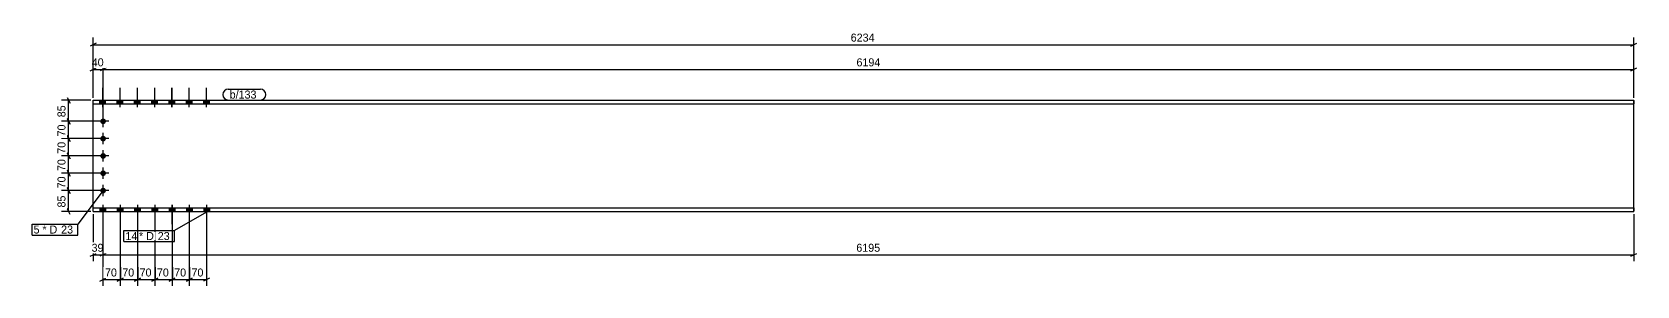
# Model space of a CAD drawing. Header units: millimetres. Extents: x 26 to 18209, y 32 to 1058.
# Drawn here: x 11716 to 18209, y 32 to 1058 of the extents above; entities that cross this region are included whole.
import ezdxf

# ---------------------------------------------------------------- set-up
doc = ezdxf.new("R2010")
doc.units = ezdxf.units.MM
doc.linetypes.add('DXK_LINE_DOT4', pattern=[0.9408, 0.4704, -0.4704])
doc.styles.add('Comic Sans MS', font='COMIC.TTF', dxfattribs={"height": 0.2})

msp = doc.modelspace()

# ---------------------------------------------------------------- hatches: boundary and pattern name
at = {"linetype": 'Continuous'}
for points in [[(11990.5, 768), (12013.5, 768), (12013.5, 782.6), (11990.5, 782.6)], [(11990.6, 768), (12013.6, 768), (12013.6, 782.6), (11990.6, 782.6)], [(12060.5, 768), (12083.5, 768), (12083.5, 782.6), (12060.5, 782.6)], [(12060.6, 768), (12083.6, 768), (12083.6, 782.6), (12060.6, 782.6)], [(12130.5, 768), (12153.5, 768), (12153.5, 782.6), (12130.5, 782.6)], [(12130.6, 768), (12153.6, 768), (12153.6, 782.6), (12130.6, 782.6)], [(12200.5, 768), (12223.5, 768), (12223.5, 782.6), (12200.5, 782.6)], [(12200.6, 768), (12223.6, 768), (12223.6, 782.6), (12200.6, 782.6)], [(12270.5, 768), (12293.5, 768), (12293.5, 782.6), (12270.5, 782.6)], [(12270.6, 768), (12293.6, 768), (12293.6, 782.6), (12270.6, 782.6)], [(12340.5, 768), (12363.5, 768), (12363.5, 782.6), (12340.5, 782.6)], [(12340.6, 768), (12363.6, 768), (12363.6, 782.6), (12340.6, 782.6)], [(12410.5, 768), (12433.5, 768), (12433.5, 782.6), (12410.5, 782.6)], [(12410.6, 768), (12433.6, 768), (12433.6, 782.6), (12410.6, 782.6)], [(11992, 697.6, -1), (12015, 697.6, -1)], [(11992, 627.6, -1), (12015, 627.6, -1)], [(11992, 557.6, -1), (12015, 557.6, -1)], [(11992, 487.6, -1), (12015, 487.6, -1)], [(11992, 417.6, -1), (12015, 417.6, -1)], [(11990.5, 332.6), (12013.5, 332.6), (12013.5, 347.2), (11990.5, 347.2)], [(11990.6, 332.6), (12013.6, 332.6), (12013.6, 347.2), (11990.6, 347.2)], [(12060.5, 332.6), (12083.5, 332.6), (12083.5, 347.2), (12060.5, 347.2)], [(12060.6, 332.6), (12083.6, 332.6), (12083.6, 347.2), (12060.6, 347.2)], [(12130.5, 332.6), (12153.5, 332.6), (12153.5, 347.2), (12130.5, 347.2)], [(12130.6, 332.6), (12153.6, 332.6), (12153.6, 347.2), (12130.6, 347.2)], [(12200.5, 332.6), (12223.5, 332.6), (12223.5, 347.2), (12200.5, 347.2)], [(12200.6, 332.6), (12223.6, 332.6), (12223.6, 347.2), (12200.6, 347.2)], [(12270.5, 332.6), (12293.5, 332.6), (12293.5, 347.2), (12270.5, 347.2)], [(12270.6, 332.6), (12293.6, 332.6), (12293.6, 347.2), (12270.6, 347.2)], [(12340.5, 332.6), (12363.5, 332.6), (12363.5, 347.2), (12340.5, 347.2)], [(12340.6, 332.6), (12363.6, 332.6), (12363.6, 347.2), (12340.6, 347.2)], [(12410.5, 332.6), (12433.5, 332.6), (12433.5, 347.2), (12410.5, 347.2)], [(12410.6, 332.6), (12433.6, 332.6), (12433.6, 347.2), (12410.6, 347.2)]]:
    msp.add_hatch(color=3, dxfattribs=at).paths.add_polyline_path(points)

# ---------------------------------------------------------------- linework, layer by layer
at = {"color": 8, "linetype": 'Continuous'}
for p, q in [((11975.5, 1013.6), (11951.5, 1001.6)), ((11963.5, 1007.6), (18197.4, 1007.6)), ((18185.4, 1001.6), (18209.4, 1013.6)), ((18197.4, 792.6), (18197.4, 1036)), ((11951.5, 901.6), (11975.5, 913.6)), ((11963.5, 792.6), (11963.5, 936)), ((12015.5, 913.6), (11991.5, 901.6)), ((12015.5, 913.6), (11991.5, 901.6)), ((12003.5, 707.6), (12003.5, 936)), ((12003.5, 707.6), (12003.5, 936)), ((18185.4, 901.6), (18209.4, 913.6)), ((18197.4, 792.6), (18197.4, 936)), ((11963.5, 907.6), (12003.5, 907.6)), ((12003.5, 907.6), (18197.4, 907.6)), ((11953.5, 782.6), (11835.1, 782.6)), ((11857.5, 794.6), (11869.5, 770.6)), ((11863.5, 697.6), (11863.5, 782.6)), ((11993.5, 697.6), (11835.1, 697.6)), ((11869.5, 685.6), (11857.5, 709.6)), ((11993.5, 627.6), (11835.1, 627.6)), ((11857.5, 639.6), (11869.5, 615.6)), ((11863.5, 557.6), (11863.5, 627.6)), ((11993.5, 557.6), (11835.1, 557.6)), ((11869.5, 545.6), (11857.5, 569.6)), ((11993.5, 487.6), (11835.1, 487.6)), ((11869.5, 475.6), (11857.5, 499.6)), ((11993.5, 417.6), (11835.1, 417.6)), ((11869.5, 405.6), (11857.5, 429.6)), ((11953.5, 332.6), (11835.1, 332.6)), ((11869.5, 320.6), (11857.5, 344.6)), ((11963.5, 322.6), (11963.5, 132)), ((12002, 287.9), (12002, 132)), ((12002, 287.9), (12002, 132)), ((12072.1, 287.9), (12072.1, 32)), ((12142.1, 287.9), (12142.1, 32)), ((12212.1, 287.9), (12212.1, 32)), ((12282.1, 287.9), (12282.1, 32)), ((12352.1, 287.9), (12352.1, 32)), ((12422.1, 287.9), (12422.1, 32)), ((18197.4, 322.6), (18197.4, 132)), ((11951.5, 151.6), (11975.5, 163.6)), ((11963.5, 157.6), (12002, 157.6)), ((12014, 163.6), (11990, 151.6)), ((12014, 163.6), (11990, 151.6)), ((12002, 157.6), (18197.4, 157.6)), ((18185.4, 151.6), (18209.4, 163.6)), ((11990.1, 51.6), (12014.1, 63.6)), ((12060.1, 51.6), (12084.1, 63.6)), ((12130.1, 51.6), (12154.1, 63.6)), ((12200.1, 51.6), (12224.1, 63.6)), ((12270.1, 51.6), (12294.1, 63.6)), ((12340.1, 51.6), (12364.1, 63.6)), ((12352.1, 57.6), (12422.1, 57.6)), ((12434.1, 63.6), (12410.1, 51.6))]:
    msp.add_line(p, q, dxfattribs=at)
at = {"color": 7, "linetype": 'Continuous'}
for p, q in [((11963.5, 782.6), (18197.4, 782.6)), ((11963.5, 332.6), (11963.5, 782.6)), ((18197.4, 768), (18197.4, 782.6)), ((11963.5, 768), (18197.4, 768)), ((18197.4, 347.2), (18197.4, 768)), ((11963.5, 347.2), (18197.4, 347.2)), ((11963.5, 332.6), (18197.4, 332.6)), ((18197.4, 332.6), (18197.4, 347.2))]:
    msp.add_line(p, q, dxfattribs=at)
at = {"color": 3, "linetype": 'Continuous'}
for p, q in [((11990.5, 768), (11990.5, 782.6)), ((11990.6, 768), (11990.6, 782.6)), ((12002, 754.8), (12002, 833)), ((12002.1, 754.8), (12002.1, 833)), ((12013.5, 768), (12013.5, 782.6)), ((12013.6, 768), (12013.6, 782.6)), ((12060.5, 768), (12060.5, 782.6)), ((12060.6, 768), (12060.6, 782.6)), ((12072, 754.8), (12072, 833)), ((12072.1, 754.8), (12072.1, 833)), ((12083.5, 768), (12083.5, 782.6)), ((12083.6, 768), (12083.6, 782.6)), ((12130.5, 768), (12130.5, 782.6)), ((12130.6, 768), (12130.6, 782.6)), ((12142, 754.8), (12142, 833)), ((12142.1, 754.8), (12142.1, 833)), ((12153.5, 768), (12153.5, 782.6)), ((12153.6, 768), (12153.6, 782.6)), ((12200.5, 768), (12200.5, 782.6)), ((12200.6, 768), (12200.6, 782.6)), ((12212, 754.8), (12212, 833)), ((12212.1, 754.8), (12212.1, 833)), ((12223.5, 768), (12223.5, 782.6)), ((12223.6, 768), (12223.6, 782.6)), ((12270.5, 768), (12270.5, 782.6)), ((12270.6, 768), (12270.6, 782.6)), ((12282, 754.8), (12282, 833)), ((12282.1, 754.8), (12282.1, 833)), ((12293.5, 768), (12293.5, 782.6)), ((12293.6, 768), (12293.6, 782.6)), ((12340.5, 768), (12340.5, 782.6)), ((12340.6, 768), (12340.6, 782.6)), ((12352, 754.8), (12352, 833)), ((12352.1, 754.8), (12352.1, 833)), ((12363.5, 768), (12363.5, 782.6)), ((12363.6, 768), (12363.6, 782.6)), ((12410.5, 768), (12410.5, 782.6)), ((12410.6, 768), (12410.6, 782.6)), ((12422, 754.8), (12422, 833)), ((12422.1, 754.8), (12422.1, 833)), ((12433.5, 768), (12433.5, 782.6)), ((12433.6, 768), (12433.6, 782.6)), ((12003.5, 674.6), (12003.5, 720.6)), ((12026.5, 697.6), (11980.5, 697.6)), ((12003.5, 604.6), (12003.5, 650.6)), ((12026.5, 627.6), (11980.5, 627.6)), ((12026.5, 557.6), (11980.5, 557.6)), ((12003.5, 534.6), (12003.5, 580.6)), ((12026.5, 487.6), (11980.5, 487.6)), ((12003.5, 464.6), (12003.5, 510.6)), ((12026.5, 417.6), (11980.5, 417.6)), ((12003.5, 394.6), (12003.5, 440.6)), ((11990.5, 347.2), (11990.5, 332.6)), ((11990.6, 347.2), (11990.6, 332.6)), ((12002, 360.4), (12002, 282.2)), ((12002.1, 360.4), (12002.1, 282.2)), ((12013.5, 347.2), (12013.5, 332.6)), ((12013.6, 347.2), (12013.6, 332.6)), ((12060.5, 347.2), (12060.5, 332.6)), ((12060.6, 347.2), (12060.6, 332.6)), ((12072, 360.4), (12072, 282.2)), ((12072.1, 360.4), (12072.1, 282.2)), ((12083.5, 347.2), (12083.5, 332.6)), ((12083.6, 347.2), (12083.6, 332.6)), ((12130.5, 347.2), (12130.5, 332.6)), ((12130.6, 347.2), (12130.6, 332.6)), ((12142, 360.4), (12142, 282.2)), ((12142.1, 360.4), (12142.1, 282.2)), ((12153.5, 347.2), (12153.5, 332.6)), ((12153.6, 347.2), (12153.6, 332.6)), ((12200.5, 347.2), (12200.5, 332.6)), ((12200.6, 347.2), (12200.6, 332.6)), ((12212, 360.4), (12212, 282.2)), ((12212.1, 360.4), (12212.1, 282.2)), ((12223.5, 347.2), (12223.5, 332.6)), ((12223.6, 347.2), (12223.6, 332.6)), ((12270.5, 347.2), (12270.5, 332.6)), ((12270.6, 347.2), (12270.6, 332.6)), ((12282, 360.4), (12282, 282.2)), ((12282.1, 360.4), (12282.1, 282.2)), ((12293.5, 347.2), (12293.5, 332.6)), ((12293.6, 347.2), (12293.6, 332.6)), ((12340.5, 347.2), (12340.5, 332.6)), ((12340.6, 347.2), (12340.6, 332.6)), ((12352, 360.4), (12352, 282.2)), ((12352.1, 360.4), (12352.1, 282.2)), ((12363.5, 347.2), (12363.5, 332.6)), ((12363.6, 347.2), (12363.6, 332.6)), ((12410.5, 347.2), (12410.5, 332.6)), ((12410.6, 347.2), (12410.6, 332.6)), ((12422, 360.4), (12422, 282.2)), ((12422.1, 360.4), (12422.1, 282.2)), ((12433.5, 347.2), (12433.5, 332.6)), ((12433.6, 347.2), (12433.6, 332.6))]:
    msp.add_line(p, q, dxfattribs=at)
at = {"color": 7, "linetype": 'DXK_LINE_DOT4'}
for p, q in [((18197.4, 782.6), (18197.4, 768)), ((18197.4, 347.2), (18197.4, 332.6))]:
    msp.add_line(p, q, dxfattribs=at)

# ---------------------------------------------------------------- wipeouts: each hides what was drawn before it
at = {"color": 0}
msp.add_wipeout([(11748.1, 243.8), (11748.1, 275.8), (11722, 275.8), (11722, 243.8)], dxfattribs=at)

# ---------------------------------------------------------------- next in the draw order: wipeouts: each hides what was drawn before it
for points in [[(15139, 1013.6), (15139, 1058.4), (15021.9, 1058.4), (15021.9, 1013.6)], [(12015.9, 913.6), (12015.9, 958.4), (11951, 958.4), (11951, 913.6)], [(15155.6, 913.6), (15155.6, 958.4), (15045.3, 958.4), (15045.3, 913.6)], [(12634, 789.6), (12634, 821.6), (12515.5, 821.6), (12515.5, 789.6)], [(11857.5, 772.6), (11812.7, 772.6), (11812.7, 707.6), (11857.5, 707.6)], [(11857.5, 625.1), (11812.7, 625.1), (11812.7, 560.1), (11857.5, 560.1)], [(11748.1, 243.8), (11748.1, 275.8), (11722, 275.8), (11722, 243.8)], [(12015.2, 163.6), (12015.2, 208.4), (11950.3, 208.4), (11950.3, 163.6)], [(15154.8, 163.6), (15154.8, 208.4), (15044.6, 208.4), (15044.6, 163.6)], [(12419.6, 63.6), (12419.6, 108.4), (12354.6, 108.4), (12354.6, 63.6)]]:
    msp.add_wipeout(points, dxfattribs=at)

# ---------------------------------------------------------------- next in the draw order: linework, layer by layer
at = {"color": 8, "linetype": 'Continuous'}
for p, q in [((11963.5, 792.6), (11963.5, 1036)), ((11993.5, 697.6), (11835.1, 697.6)), ((11857.5, 709.6), (11869.5, 685.6)), ((11863.5, 627.6), (11863.5, 697.6)), ((11993.5, 627.6), (11835.1, 627.6)), ((11869.5, 615.6), (11857.5, 639.6)), ((11993.5, 557.6), (11835.1, 557.6)), ((11857.5, 569.6), (11869.5, 545.6)), ((11863.5, 487.6), (11863.5, 557.6)), ((12002.1, 287.9), (12002.1, 32)), ((12352.1, 287.9), (12352.1, 32)), ((12282.1, 57.6), (12352.1, 57.6)), ((12364.1, 63.6), (12340.1, 51.6))]:
    msp.add_line(p, q, dxfattribs=at)
at = {"color": 7, "linetype": 'Continuous'}
msp.add_line((11716, 237.8), (11716, 281.8), dxfattribs=at)

# ---------------------------------------------------------------- next in the draw order: texts
at = {"color": 3, "style": 'Comic Sans MS'}
for s, p in [('6234', (15028.3, 1020)), ('40', (11957.4, 920)), ('6194', (15051.7, 920)), ('39', (11956.7, 170)), ('6195', (15051, 170)), ('70', (12361, 70))]:
    msp.add_text(s, height=32.38, dxfattribs=at).set_placement(p)
for s, p in [('85', (11851.1, 714)), ('70', (11851.1, 566.5))]:
    msp.add_text(s, height=32.38, rotation=90.00021, dxfattribs=at).set_placement(p)

# ---------------------------------------------------------------- next in the draw order: wipeouts: each hides what was drawn before it
at = {"color": 0}
for points in [[(12634, 789.6), (12634, 821.6), (12515.5, 821.6), (12515.5, 789.6)], [(11823.9, 243.8), (11823.9, 275.8), (11757.7, 275.8), (11757.7, 243.8)]]:
    msp.add_wipeout(points, dxfattribs=at)

# ---------------------------------------------------------------- next in the draw order: linework, layer by layer
at = {"color": 7, "linetype": 'Continuous'}
for p, q in [((12509.5, 827.6), (12640, 827.6)), ((12509.5, 783.6), (12640, 783.6))]:
    msp.add_line(p, q, dxfattribs=at)
for centre, start, end in [((12509.5, 805.6), 90, 270), ((12640, 805.6), 270, 90)]:
    msp.add_arc(centre, 22, start, end, dxfattribs=at)

# ---------------------------------------------------------------- next in the draw order: texts
at = {"color": 3, "style": 'Comic Sans MS'}
msp.add_text('b/133', height=32.38, dxfattribs=at).set_placement((12515.5, 789.6))

# ---------------------------------------------------------------- next in the draw order: wipeouts: each hides what was drawn before it
at = {"color": 0}
for points in [[(11857.5, 695.1), (11812.7, 695.1), (11812.7, 630.1), (11857.5, 630.1)], [(11857.5, 555.1), (11812.7, 555.1), (11812.7, 490.1), (11857.5, 490.1)], [(11823.9, 243.8), (11823.9, 275.8), (11757.7, 275.8), (11757.7, 243.8)], [(12349.6, 63.6), (12349.6, 108.4), (12284.6, 108.4), (12284.6, 63.6)]]:
    msp.add_wipeout(points, dxfattribs=at)

# ---------------------------------------------------------------- next in the draw order: linework, layer by layer
at = {"color": 8, "linetype": 'Continuous'}
for p, q in [((11993.5, 487.6), (11835.1, 487.6)), ((11857.5, 499.6), (11869.5, 475.6)), ((11863.5, 417.6), (11863.5, 487.6)), ((12282.1, 287.9), (12282.1, 32)), ((12212.1, 57.6), (12282.1, 57.6)), ((12294.1, 63.6), (12270.1, 51.6))]:
    msp.add_line(p, q, dxfattribs=at)

# ---------------------------------------------------------------- next in the draw order: texts
at = {"color": 3, "style": 'Comic Sans MS'}
for p in [(11851.1, 636.5), (11851.1, 496.5)]:
    msp.add_text('70', height=32.38, rotation=90.00021, dxfattribs=at).set_placement(p)
for s, height, p in [('5', 32.4, (11722, 243.8)), ('70', 32.38, (12291, 70))]:
    msp.add_text(s, height=height, dxfattribs=at).set_placement(p)

# ---------------------------------------------------------------- next in the draw order: wipeouts: each hides what was drawn before it
at = {"color": 0}
msp.add_wipeout([(11885.6, 243.8), (11885.6, 275.8), (11833.5, 275.8), (11833.5, 243.8)], dxfattribs=at)

# ---------------------------------------------------------------- next in the draw order: wipeouts: each hides what was drawn before it
for points in [[(11857.5, 485.1), (11812.7, 485.1), (11812.7, 420.1), (11857.5, 420.1)], [(11885.6, 243.8), (11885.6, 275.8), (11833.5, 275.8), (11833.5, 243.8)], [(12279.6, 63.6), (12279.6, 108.4), (12214.6, 108.4), (12214.6, 63.6)]]:
    msp.add_wipeout(points, dxfattribs=at)

# ---------------------------------------------------------------- next in the draw order: linework, layer by layer
at = {"color": 8, "linetype": 'Continuous'}
for p, q in [((11993.5, 417.6), (11835.1, 417.6)), ((11857.5, 429.6), (11869.5, 405.6)), ((11863.5, 332.6), (11863.5, 417.6)), ((12212.1, 287.9), (12212.1, 32)), ((12142.1, 57.6), (12212.1, 57.6)), ((12224.1, 63.6), (12200.1, 51.6))]:
    msp.add_line(p, q, dxfattribs=at)
at = {"color": 7, "linetype": 'Continuous'}
for p, q in [((12003.5, 417.6), (11901.2, 281.8)), ((11716, 281.8), (11901.2, 281.8)), ((11901.2, 237.8), (11901.2, 281.8)), ((11716, 237.8), (11901.2, 237.8))]:
    msp.add_line(p, q, dxfattribs=at)

# ---------------------------------------------------------------- next in the draw order: texts
at = {"color": 3, "style": 'Comic Sans MS'}
msp.add_text('70', height=32.38, rotation=90.00021, dxfattribs=at).set_placement((11851.1, 426.5))
for s, p in [('* D', (11757.7, 243.8)), ('23', (11833.5, 243.8)), ('70', (12221, 70))]:
    msp.add_text(s, height=32.38, dxfattribs=at).set_placement(p)

# ---------------------------------------------------------------- next in the draw order: wipeouts: each hides what was drawn before it
at = {"color": 0}
for points in [[(11857.5, 407.6), (11812.7, 407.6), (11812.7, 342.6), (11857.5, 342.6)], [(12209.6, 63.6), (12209.6, 108.4), (12144.6, 108.4), (12144.6, 63.6)]]:
    msp.add_wipeout(points, dxfattribs=at)

# ---------------------------------------------------------------- next in the draw order: linework, layer by layer
at = {"color": 8, "linetype": 'Continuous'}
for p, q in [((12142.1, 287.9), (12142.1, 32)), ((12072.1, 57.6), (12142.1, 57.6)), ((12154.1, 63.6), (12130.1, 51.6))]:
    msp.add_line(p, q, dxfattribs=at)

# ---------------------------------------------------------------- next in the draw order: texts
at = {"color": 3, "style": 'Comic Sans MS'}
msp.add_text('85', height=32.38, rotation=90.00021, dxfattribs=at).set_placement((11851.1, 349))
msp.add_text('70', height=32.38, dxfattribs=at).set_placement((12151, 70))

# ---------------------------------------------------------------- next in the draw order: wipeouts: each hides what was drawn before it
at = {"color": 0}
msp.add_wipeout([(12139.6, 63.6), (12139.6, 108.4), (12074.6, 108.4), (12074.6, 63.6)], dxfattribs=at)

# ---------------------------------------------------------------- next in the draw order: linework, layer by layer
at = {"color": 8, "linetype": 'Continuous'}
for p, q in [((12072.1, 287.9), (12072.1, 32)), ((12002.1, 57.6), (12072.1, 57.6)), ((12084.1, 63.6), (12060.1, 51.6))]:
    msp.add_line(p, q, dxfattribs=at)

# ---------------------------------------------------------------- next in the draw order: texts
at = {"color": 3, "style": 'Comic Sans MS'}
msp.add_text('70', height=32.38, dxfattribs=at).set_placement((12081, 70))

# ---------------------------------------------------------------- next in the draw order: wipeouts: each hides what was drawn before it
at = {"color": 0}
for points in [[(12139.1, 217.4), (12139.1, 249.4), (12093.8, 249.4), (12093.8, 217.4)], [(12069.6, 63.6), (12069.6, 108.4), (12004.6, 108.4), (12004.6, 63.6)]]:
    msp.add_wipeout(points, dxfattribs=at)

# ---------------------------------------------------------------- next in the draw order: texts
at = {"color": 3, "style": 'Comic Sans MS'}
msp.add_text('70', height=32.38, dxfattribs=at).set_placement((12011, 70))

# ---------------------------------------------------------------- next in the draw order: wipeouts: each hides what was drawn before it
at = {"color": 0}
msp.add_wipeout([(12139.1, 217.4), (12139.1, 249.4), (12093.8, 249.4), (12093.8, 217.4)], dxfattribs=at)

# ---------------------------------------------------------------- next in the draw order: linework, layer by layer
at = {"color": 7, "linetype": 'Continuous'}
msp.add_line((12087.8, 211.4), (12087.8, 255.4), dxfattribs=at)

# ---------------------------------------------------------------- next in the draw order: wipeouts: each hides what was drawn before it
at = {"color": 0}
msp.add_wipeout([(12214.9, 217.4), (12214.9, 249.4), (12148.7, 249.4), (12148.7, 217.4)], dxfattribs=at)

# ---------------------------------------------------------------- next in the draw order: wipeouts: each hides what was drawn before it
msp.add_wipeout([(12214.9, 217.4), (12214.9, 249.4), (12148.7, 249.4), (12148.7, 217.4)], dxfattribs=at)

# ---------------------------------------------------------------- next in the draw order: texts
at = {"color": 3, "style": 'Comic Sans MS'}
msp.add_text('14', height=32.38, dxfattribs=at).set_placement((12093.8, 217.4))

# ---------------------------------------------------------------- next in the draw order: wipeouts: each hides what was drawn before it
at = {"color": 0}
msp.add_wipeout([(12276.6, 217.4), (12276.6, 249.4), (12224.5, 249.4), (12224.5, 217.4)], dxfattribs=at)

# ---------------------------------------------------------------- next in the draw order: wipeouts: each hides what was drawn before it
msp.add_wipeout([(12276.6, 217.4), (12276.6, 249.4), (12224.5, 249.4), (12224.5, 217.4)], dxfattribs=at)

# ---------------------------------------------------------------- next in the draw order: linework, layer by layer
at = {"color": 7, "linetype": 'Continuous'}
for p, q in [((12422.1, 330.4), (12292.2, 255.4)), ((12087.8, 255.4), (12292.2, 255.4)), ((12087.8, 211.4), (12292.2, 211.4)), ((12292.2, 211.4), (12292.2, 255.4))]:
    msp.add_line(p, q, dxfattribs=at)

# ---------------------------------------------------------------- next in the draw order: texts
at = {"color": 3, "style": 'Comic Sans MS'}
for s, p in [('* D', (12148.7, 217.4)), ('23', (12224.5, 217.4))]:
    msp.add_text(s, height=32.38, dxfattribs=at).set_placement(p)

doc.saveas('drawing.dxf')
